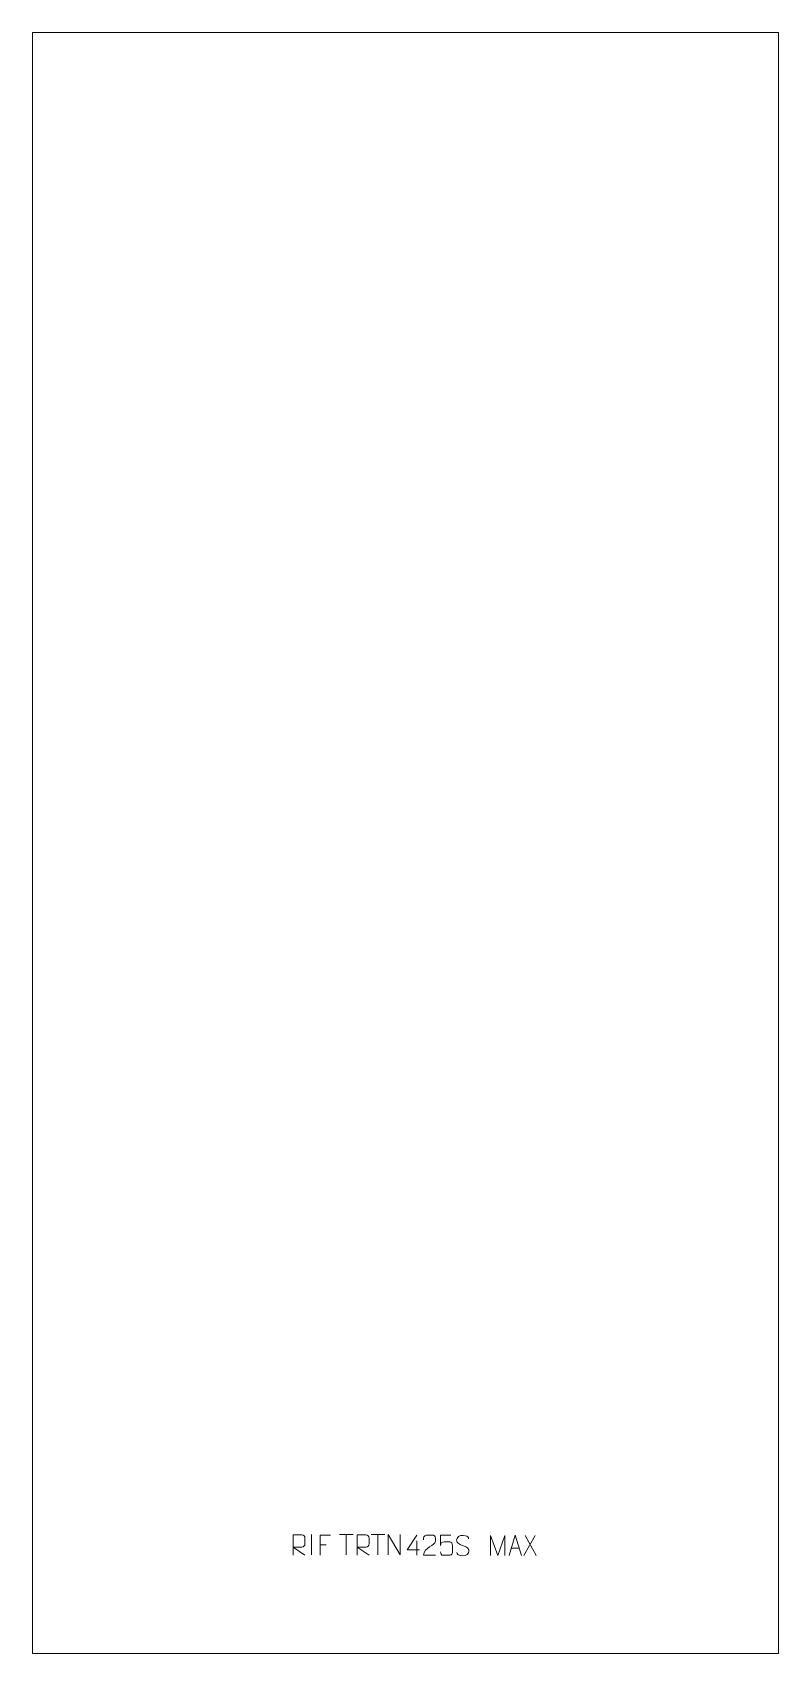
# Model space of a CAD drawing. Header units: millimetres. Extents: x -460 to 460, y -1810 to 190.
import ezdxf

# ---------------------------------------------------------------- set-up
doc = ezdxf.new("R2010")
doc.units = ezdxf.units.MM
doc.header["$MEASUREMENT"] = 0
doc.layers.add('layer 1', color=7, linetype='Continuous')

msp = doc.modelspace()

# ---------------------------------------------------------------- linework, layer by layer
at = {"layer": 'layer 1', "color": 242, "lineweight": 9}
msp.add_open_spline([(459.9996, -1809.9995), (459.9996, -1809.9995), (-459.9996, -1809.9995), (-459.9996, -1809.9995), (-459.9996, -1809.9995), (-459.9996, -1809.9995), (-459.9996, 189.9996), (-459.9996, 189.9996), (-459.9996, 189.9996), (-459.9996, 189.9996), (459.9996, 189.9996), (459.9996, 189.9996), (459.9996, 189.9996), (459.9996, 189.9996), (459.9996, -1809.9995), (459.9996, -1809.9995)], degree=3, knots=[0, 0, 0, 0, 0.2, 0.2, 0.2, 0.2, 0.4, 0.4, 0.4, 0.4, 0.6, 0.6, 0.6, 0.6, 1, 1, 1, 1], dxfattribs=at)
at = {"layer": 'layer 1', "color": 250, "lineweight": 9}
for points, knots in [([(-138.6586, -1688.6411), (-138.6586, -1688.6411), (-138.6586, -1663.6876), (-138.6586, -1663.6876), (-138.6586, -1663.6876), (-135.0638, -1663.6876), (-131.4683, -1663.6876), (-127.8731, -1663.6876), (-127.8731, -1663.6876), (-125.5478, -1663.7253), (-123.9905, -1665.2153), (-123.9946, -1667.5817), (-123.9946, -1667.5817), (-123.995, -1669.6172), (-123.995, -1672.6766), (-123.9946, -1674.7126), (-123.9946, -1674.7126), (-124.0011, -1676.5881), (-125.8134, -1678.5299), (-127.8229, -1678.549), (-127.8229, -1678.549), (-127.8229, -1678.549), (-138.6586, -1678.549), (-138.6586, -1678.549), (-138.6586, -1678.549), (-138.6586, -1678.549), (-124.0039, -1688.6411), (-124.0039, -1688.6411)], [0, 0, 0, 0, 0.125, 0.125, 0.125, 0.125, 0.25, 0.25, 0.25, 0.25, 0.375, 0.375, 0.375, 0.375, 0.5, 0.5, 0.5, 0.5, 0.625, 0.625, 0.625, 0.625, 0.75, 0.75, 0.75, 0.75, 1, 1, 1, 1]), ([(-92.2887, -1663.8329), (-92.2887, -1663.8329), (-105.1627, -1663.8329), (-105.1627, -1663.8329), (-105.1627, -1663.8329), (-105.1627, -1663.8329), (-105.1627, -1688.7865), (-105.1627, -1688.7865)], [0, 0, 0, 0, 0.333333333, 0.333333333, 0.333333333, 0.333333333, 1, 1, 1, 1]), ([(-59.6586, -1688.6411), (-59.6586, -1688.6411), (-59.6586, -1663.6876), (-59.6586, -1663.6876), (-59.6586, -1663.6876), (-56.0638, -1663.6876), (-52.4683, -1663.6876), (-48.8731, -1663.6876), (-48.8731, -1663.6876), (-46.5478, -1663.7253), (-44.9905, -1665.2153), (-44.9946, -1667.5817), (-44.9946, -1667.5817), (-44.995, -1669.6172), (-44.995, -1672.6766), (-44.9946, -1674.7126), (-44.9946, -1674.7126), (-45.0011, -1676.5881), (-46.8134, -1678.5299), (-48.8229, -1678.549), (-48.8229, -1678.549), (-48.8229, -1678.549), (-59.6586, -1678.549), (-59.6586, -1678.549), (-59.6586, -1678.549), (-59.6586, -1678.549), (-45.0039, -1688.6411), (-45.0039, -1688.6411)], [0, 0, 0, 0, 0.125, 0.125, 0.125, 0.125, 0.25, 0.25, 0.25, 0.25, 0.375, 0.375, 0.375, 0.375, 0.5, 0.5, 0.5, 0.5, 0.625, 0.625, 0.625, 0.625, 0.75, 0.75, 0.75, 0.75, 1, 1, 1, 1]), ([(-21.322, -1688.1893), (-21.322, -1688.1893), (-21.322, -1663.2358), (-21.322, -1663.2358), (-21.322, -1663.2358), (-21.322, -1663.2358), (-6.6672, -1688.1893), (-6.6672, -1688.1893), (-6.6672, -1688.1893), (-6.6672, -1688.1893), (-6.6672, -1663.2358), (-6.6672, -1663.2358)], [0, 0, 0, 0, 0.25, 0.25, 0.25, 0.25, 0.5, 0.5, 0.5, 0.5, 1, 1, 1, 1]), ([(17.0711, -1681.8433), (17.0711, -1681.8433), (2.2494, -1681.8433), (2.2494, -1681.8433), (2.2494, -1681.8433), (2.2494, -1681.8433), (14.127, -1663.7728), (14.127, -1663.7728)], [0, 0, 0, 0, 0.333333333, 0.333333333, 0.333333333, 0.333333333, 1, 1, 1, 1]), ([(37.0317, -1688.747), (32.1173, -1688.7467), (27.2029, -1688.7467), (22.2888, -1688.747), (22.2888, -1688.747), (22.2888, -1678.8147), (36.9398, -1676.1735), (37.0317, -1671.8632), (37.0317, -1671.8632), (37.0314, -1670.4391), (37.0314, -1669.0154), (37.0317, -1667.5921), (37.0317, -1667.5921), (37.0148, -1665.515), (34.892, -1663.7902), (33.221, -1663.7729), (33.221, -1663.7729), (31.1478, -1663.7733), (29.0749, -1663.7733), (27.0025, -1663.7729), (27.0025, -1663.7729), (25.1804, -1663.7564), (22.3557, -1665.5485), (22.2888, -1667.6421), (22.2888, -1667.6421), (22.2888, -1667.6421), (22.2888, -1669.6969), (22.2888, -1669.6969)], [0, 0, 0, 0, 0.125, 0.125, 0.125, 0.125, 0.25, 0.25, 0.25, 0.25, 0.375, 0.375, 0.375, 0.375, 0.5, 0.5, 0.5, 0.5, 0.625, 0.625, 0.625, 0.625, 0.75, 0.75, 0.75, 0.75, 1, 1, 1, 1]), ([(55.9551, -1663.879), (55.9551, -1663.879), (43.1034, -1663.879), (43.1034, -1663.879), (43.1034, -1663.879), (43.1037, -1668.1096), (43.1037, -1672.3405), (43.1034, -1676.5717), (43.1034, -1676.5717), (43.1031, -1673.2616), (44.7341, -1672.1898), (47.5461, -1672.1293), (47.5461, -1672.1293), (49.9857, -1672.129), (52.4252, -1672.129), (54.8644, -1672.1293), (54.8644, -1672.1293), (56.5142, -1672.1225), (57.9891, -1674.503), (58.0176, -1676.5717), (58.0176, -1676.5717), (58.0173, -1679.159), (58.0173, -1681.7466), (58.0176, -1684.3343), (58.0176, -1684.3343), (58.0638, -1686.2937), (56.5644, -1688.73), (54.9385, -1688.7885), (54.9385, -1688.7885), (52.982, -1688.7882), (48.087, -1688.7882), (46.13, -1688.7885), (46.13, -1688.7885), (44.2845, -1688.7973), (43.1774, -1686.8325), (43.1566, -1684.2814)], [0, 0, 0, 0, 0.1, 0.1, 0.1, 0.1, 0.2, 0.2, 0.2, 0.2, 0.3, 0.3, 0.3, 0.3, 0.4, 0.4, 0.4, 0.4, 0.5, 0.5, 0.5, 0.5, 0.6, 0.6, 0.6, 0.6, 0.7, 0.7, 0.7, 0.7, 0.8, 0.8, 0.8, 0.8, 1, 1, 1, 1]), ([(70.6563, -1676.6537), (66.408, -1675.1833), (61.4999, -1673.3875), (63.505, -1667.8672), (63.505, -1667.8672), (65.0085, -1663.7273), (70.2221, -1664.1158), (73.8257, -1664.7169), (73.8257, -1664.7169), (76.6863, -1665.1941), (77.551, -1666.4073), (77.8616, -1668.4914)], [0, 0, 0, 0, 0.25, 0.25, 0.25, 0.25, 0.5, 0.5, 0.5, 0.5, 1, 1, 1, 1]), ([(70.6563, -1676.6538), (74.6749, -1678.3005), (79.7044, -1680.1888), (77.8704, -1685.5491), (77.8704, -1685.5491), (76.4106, -1689.8155), (71.4998, -1689.5588), (67.7737, -1689.0041), (67.7737, -1689.0041), (65.0237, -1688.5943), (63.8028, -1687.3808), (63.4248, -1685.2686)], [0, 0, 0, 0, 0.25, 0.25, 0.25, 0.25, 0.5, 0.5, 0.5, 0.5, 1, 1, 1, 1]), ([(104.851, -1689.1037), (104.851, -1689.1037), (104.851, -1664.1458), (104.851, -1664.1458), (104.851, -1664.1458), (104.851, -1664.1458), (113.7761, -1689.1037), (113.7761, -1689.1037), (113.7761, -1689.1037), (113.7761, -1689.1037), (122.536, -1664.1463), (122.536, -1664.1463), (122.536, -1664.1463), (122.536, -1664.1463), (122.536, -1689.1037), (122.536, -1689.1037)], [0, 0, 0, 0, 0.2, 0.2, 0.2, 0.2, 0.4, 0.4, 0.4, 0.4, 0.6, 0.6, 0.6, 0.6, 1, 1, 1, 1]), ([(127.9282, -1689.077), (127.9282, -1689.077), (135.2992, -1664.1235), (135.2992, -1664.1235), (135.2992, -1664.1235), (135.2992, -1664.1235), (142.8691, -1689.077), (142.8691, -1689.077)], [0, 0, 0, 0, 0.333333333, 0.333333333, 0.333333333, 0.333333333, 1, 1, 1, 1])]:
    msp.add_open_spline(points, degree=3, knots=knots, dxfattribs=at)
for points in [[(-115.9946, -1663.2255), (-115.9946, -1663.2255), (-115.9946, -1688.1996), (-115.9946, -1688.1996)], [(-105.1627, -1675.7126), (-105.1627, -1675.7126), (-97.9946, -1675.7126), (-97.9946, -1675.7126)], [(-81.4882, -1663.2593), (-81.4882, -1663.2593), (-64.501, -1663.2593), (-64.501, -1663.2593)], [(-72.9944, -1688.1893), (-72.9944, -1688.1893), (-72.9944, -1663.2358), (-72.9944, -1663.2358)], [(-42.4882, -1663.2593), (-42.4882, -1663.2593), (-25.501, -1663.2593), (-25.501, -1663.2593)], [(-33.9944, -1688.1893), (-33.9944, -1688.1893), (-33.9944, -1663.2358), (-33.9944, -1663.2358)], [(14.127, -1671.0822), (14.127, -1671.0822), (14.127, -1688.7469), (14.127, -1688.7469)], [(130.6508, -1679.8276), (130.6508, -1679.8276), (140.1465, -1679.8276), (140.1465, -1679.8276)], [(159.8365, -1664.148), (159.8365, -1664.148), (146.0959, -1689.0438), (146.0959, -1689.0438)], [(147.5505, -1664.148), (147.5505, -1664.148), (161.2911, -1689.1015), (161.2911, -1689.1015)]]:
    msp.add_open_spline(points, degree=3, dxfattribs=at)

doc.saveas('drawing.dxf')
